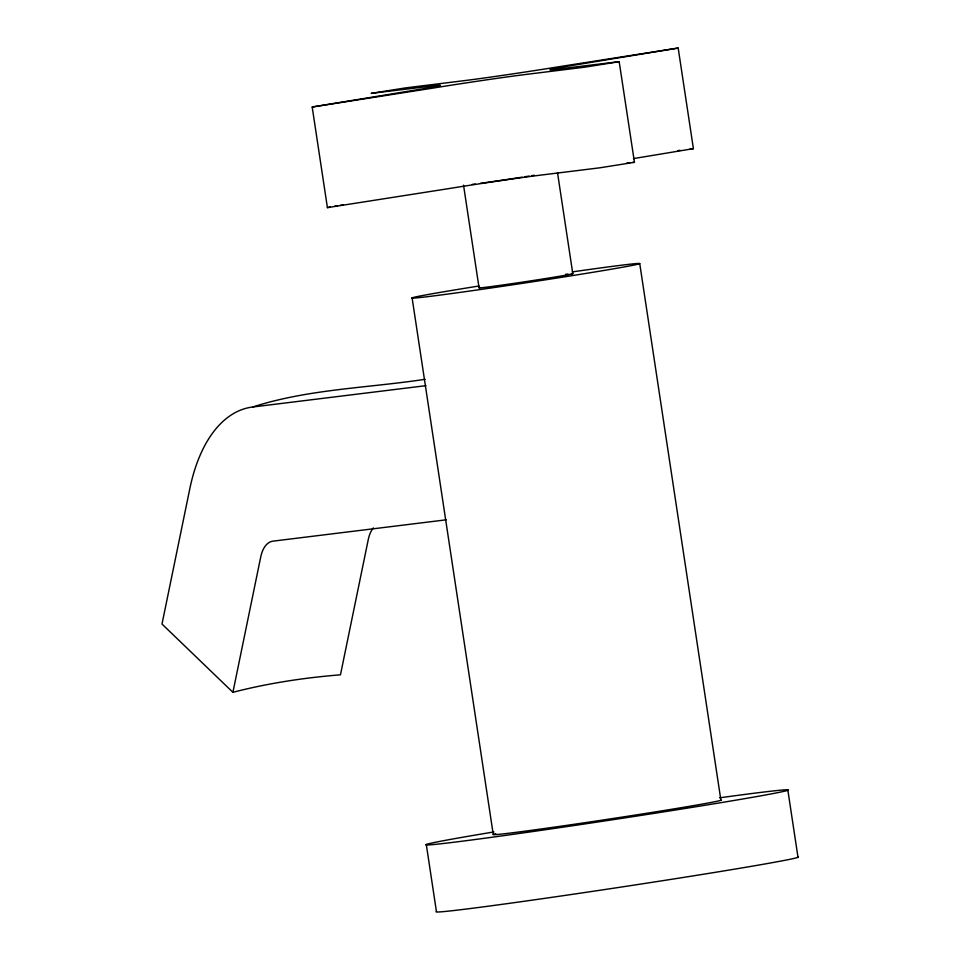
<?xml version="1.0" encoding="UTF-8"?>
<svg xmlns="http://www.w3.org/2000/svg" width="960" height="960" viewBox="0 0 960 960"><rect width="100%" height="100%" fill="white"/><g stroke="black" fill="none" stroke-linecap="round" stroke-linejoin="round"><path stroke-width="1.44" d="M373.368 527.892A32.832 17.544 80.8 0 0 368.256 539.604L340.464 674.82A514.248 252.312 11.6 0 0 232.908 692.304L260.7 557.088A32.832 17.544 80.8 0 1 272.94 541.152L446.232 519.816M232.908 692.304L162 624.036L189.792 488.82A168.528 90.036 80.8 0 1 252.66 407.004C308.412 389.028 367.656 388.044 425.148 379.296M678.18 48.048L581.352 63.972A68.316 1.188 -8.6 0 0 560.604 68.772L619.176 61.644L634.452 162.3L599.904 167.796L540.156 175.188A68.316 1.188 -8.6 0 0 446.916 188.904L327.408 207.624L312.192 107.016L409.02 91.092A68.316 1.188 -8.6 0 0 429.78 86.292L371.148 93.372L405.696 87.876L465.444 80.496A68.316 1.188 -8.6 0 0 558.684 66.768L678.18 48.048L693.396 148.656L633.468 158.592M619.236 61.692L584.688 67.188L524.94 74.568A68.316 1.188 -8.6 0 0 431.7 88.296L312.192 107.016M327.408 207.624L330.3 207.024M334.512 206.292L337.164 205.86M340.116 205.38L343.068 204.9M677.952 150.612L680.064 150.3M626.82 163.104L629.724 162.744M252.66 407.004L425.94 385.668M690.144 148.932L693.396 148.656M632.736 162.384L634.452 162.3M787.86 790.224L798 857.304M639.756 263.688L720.9 800.28M557.496 172.572L572.796 273.732M463.536 185.172L479.052 287.796M412.104 297.852L493.248 834.444M426.3 844.488L436.44 911.568A183.192 3.192 -8.6 0 0 620.232 887.208A183.192 3.192 -8.6 0 0 797.532 856.86M534.348 175.248A47.496 0.828 -8.6 0 1 531.756 175.656M529.092 176.088A47.496 0.828 -8.6 0 1 524.952 176.736M522.12 177.18A47.496 0.828 -8.6 0 1 480.504 183.312M475.212 184.02A47.496 0.828 -8.6 0 1 472.152 184.416M571.404 273.684A47.496 0.828 -8.6 0 1 526.704 281.484A47.496 0.828 -8.6 0 1 480.084 287.52M565.548 274.32A47.496 0.828 -8.6 0 1 567.972 274.032M572.316 271.896A115.344 2.016 -8.6 0 1 615.9 268.416A115.344 2.016 -8.6 0 1 436.272 295.584A115.344 2.016 -8.6 0 1 479.052 285.996M720.6 800.004A115.344 2.016 -8.6 0 1 600.024 820.452A115.344 2.016 -8.6 0 1 495.756 833.748M719.652 797.808A183.192 3.192 -8.6 0 1 740.112 799.44A183.192 3.192 -8.6 0 1 474.504 839.604A183.192 3.192 -8.6 0 1 493.968 831.936"/></g></svg>
